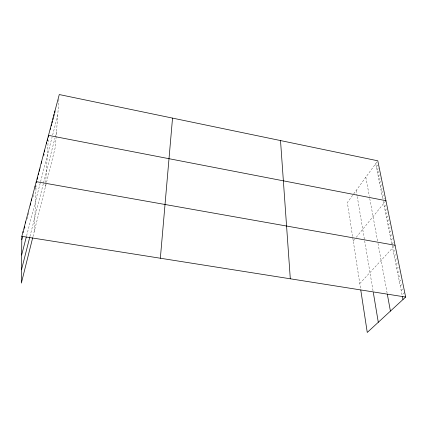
<?xml version="1.0" encoding="UTF-8"?>
<svg xmlns="http://www.w3.org/2000/svg" width="427" height="427" viewBox="0 0 427 427"><rect width="100%" height="100%" fill="white"/><g stroke="black" fill="none" stroke-linecap="round" stroke-linejoin="round"><path stroke-width="0.32" stroke-dasharray="2.13 1.6" d="M34.304 231.306L36.108 185.681M45.433 186.791L45.604 183.904M45.673 182.74L48.214 140.088M58.926 99.336L55.371 147.037L32.842 237.14M29.975 236.371L43.421 183.391M43.575 182.783L54.88 138.263M55.206 136.982L56.497 131.884M26.613 235.784L40.245 183.007M40.581 181.715L52.078 137.2M52.66 134.943L57.736 115.301M24.488 229.384L25.262 226.427M27.259 218.843L27.867 216.537M28.321 214.818L28.919 212.539M33.06 196.788L33.717 194.301M35.174 188.771L35.654 186.946M40.506 168.505L40.8 167.384M43.741 156.202L44.408 153.677M352.617 195.331L347.37 202.537L360.666 289.383M353.689 193.863L377.788 160.798M376.347 166.808L378.439 163.963M376.988 169.994L379.091 167.154M377.628 173.202L379.747 170.373M378.279 176.447L380.414 173.618M378.936 179.714L381.081 176.895M379.598 183.012L381.759 180.199M380.27 186.343L382.443 183.535M380.943 189.705L383.131 186.903M381.626 193.095L383.825 190.303M382.309 196.511L384.524 193.73M383.745 199.041L384.487 198.117M353.257 240.999L355.109 238.714M356.235 237.327L385.944 200.685M384.407 206.967L386.665 204.207M385.122 210.516L387.396 207.768M385.843 214.098L388.127 211.354M386.568 217.711L388.869 214.984M387.3 221.362L389.616 218.64M388.042 225.045L390.374 222.334M388.783 228.765L391.137 226.064M389.541 232.518L391.906 229.833M390.299 236.312L392.685 233.633M391.068 240.139L393.47 237.471M391.847 244.004L394.26 241.351M359.78 283.565L395.06 245.263M393.443 251.967L395.893 249.336M394.27 256.067L396.736 253.457M395.098 260.214L397.585 257.609M395.941 264.398L398.444 261.81M396.79 268.626L399.314 266.058M397.649 272.901L400.19 270.344M398.514 277.219L401.076 274.678M399.389 281.58L401.972 279.055M400.275 285.989L402.874 283.485M401.172 290.445L403.793 287.958M404.716 292.479L402.074 294.95L383.003 199.964M375.712 163.653L382.773 198.817M365.838 177.2L369.355 196.372M369.761 198.566L377.649 241.549M377.991 243.401L387.081 292.901M356.214 190.405L357.047 195.369M357.255 196.617L364.466 239.686M364.663 240.86L373.027 290.792"/><path stroke-width="0.64" d="M360.767 290.034L367.263 332.452L405.65 297.048L377.788 160.798L59.278 94.548L21.83 236.312L21.35 283.117L32.698 237.727M23.101 232.774L23.117 231.45M24.366 227.981L24.387 226.652M25.62 223.017L25.636 221.907M30.456 205.19L30.504 203.492M31.63 200.727L31.683 199.019M35.099 187.074L35.142 185.926M36.226 182.815L36.268 181.662L395.06 245.263M37.277 179.303L37.352 177.568M38.371 174.68L38.419 173.522M39.396 171.264L39.476 169.519M41.472 163.397L41.558 161.641M43.533 155.108L43.591 153.933M44.499 151.911L44.595 150.144M46.5 143.862L46.564 142.677M47.434 140.787L47.536 139.005M48.39 137.152L48.459 135.967M50.311 129.408L50.386 128.212M51.24 125.885L51.32 124.689M52.121 122.997L52.238 121.204M53.033 119.549L53.151 117.756M53.93 116.139L54.053 114.34M54.821 112.755L54.944 110.956M160.349 258.234L172.535 118.103M21.489 269.8L29.815 236.985M21.638 255.047L26.319 236.926M21.798 239.6L22.594 236.574M21.83 236.312L405.65 297.048M48.497 135.37L385.944 200.685M402.335 296.253L402.987 299.503M387.305 294.134L390.417 311.096M373.321 292.543L378.295 322.278M280.518 140.568L290.307 278.794"/></g></svg>
